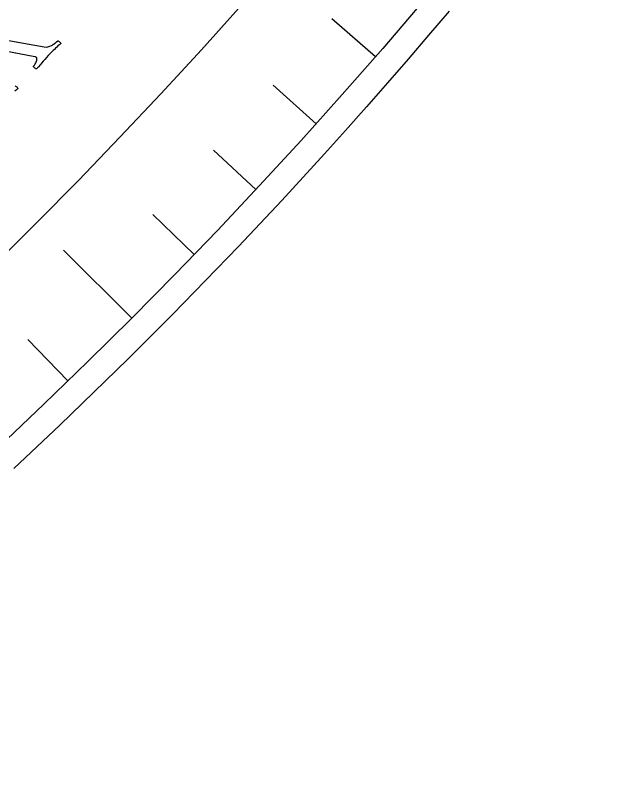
# Model space of a CAD drawing. Header units: millimetres. Extents: x -76 to 76, y -76 to 98.
# Drawn here: x 51.75 to 60.43, y -60.43 to -49 of the extents above; entities that cross this region are included whole.
import ezdxf

# ---------------------------------------------------------------- set-up
doc = ezdxf.new("R2010")
doc.units = ezdxf.units.MM
for name, color, linetype in [('CUT_OUTER', 1, 'Continuous'), ('ENGRAVE', 7, 'Continuous'), ('ENGRAVE_FINE', 8, 'Continuous'), ('TEXT', 5, 'Continuous')]:
    doc.layers.add(name, color=color, linetype=linetype)

msp = doc.modelspace()

# ---------------------------------------------------------------- linework, layer by layer
at = {"layer": 'CUT_OUTER'}
msp.add_lwpolyline([(58.1527, -48.9312), (57.8514, -49.2871), (57.5479, -49.6411), (57.2422, -49.9933), (56.9344, -50.3436), (56.6244, -50.692), (56.3123, -51.0385), (55.9981, -51.383), (55.6817, -51.7257), (55.3633, -52.0664), (55.0428, -52.4051), (54.7202, -52.7418), (54.3955, -53.0766), (54.0688, -53.4094), (53.7401, -53.7401), (53.4094, -54.0688), (53.0766, -54.3955), (52.7418, -54.7202), (52.4051, -55.0428), (52.0664, -55.3633), (51.7257, -55.6817)], dxfattribs=at)
at = {"layer": 'ENGRAVE'}
msp.add_lwpolyline([(53.466, -53.466), (52.4611, -52.4611)], dxfattribs=at)
for radius in [75.6124, 73.6227, 69.9276]:
    msp.add_circle((0, 0), radius, dxfattribs=at)
at = {"layer": 'ENGRAVE_FINE'}
for points in [[(57.0654, -49.6062), (56.4218, -49.0468)], [(56.191, -50.5946), (55.5573, -50.024)], [(55.2994, -51.5675), (54.6758, -50.986)], [(54.391, -52.5248), (53.7776, -51.9324)], [(52.5248, -54.391), (51.9324, -53.7776)]]:
    msp.add_lwpolyline(points, dxfattribs=at)
at = {"layer": 'TEXT'}
for points in [[(51.4497, -49.3336), (52.1741, -49.4608), (52.2008, -49.4628), (52.228, -49.4596), (52.2555, -49.4514), (52.2835, -49.438), (52.3104, -49.4217), (52.3347, -49.4048), (52.3562, -49.3871), (52.3751, -49.3688), (52.3808, -49.3704), (52.3871, -49.3739), (52.3942, -49.3794), (52.402, -49.3868), (52.4092, -49.3944), (52.4146, -49.4005), (52.4182, -49.4051), (52.4199, -49.4081), (52.3979, -49.4285), (52.3774, -49.4473), (52.3585, -49.4648), (52.3411, -49.4807), (52.3239, -49.4969), (52.3053, -49.5152), (52.2853, -49.5354), (52.2639, -49.5577), (52.2349, -49.5886), (52.208, -49.6177), (52.1834, -49.645), (52.1609, -49.6706), (52.1387, -49.6964), (52.1146, -49.7243), (52.0886, -49.7542), (52.0608, -49.7863), (52.0544, -49.7854), (52.0472, -49.7821), (52.0392, -49.7767), (52.0303, -49.769), (52.0226, -49.7609), (52.018, -49.7542), (52.0164, -49.749), (52.0178, -49.7452), (52.0226, -49.7396), (52.0283, -49.7319), (52.0347, -49.7223), (52.042, -49.7107), (52.0492, -49.6979), (52.0554, -49.6847), (52.0606, -49.6712), (52.065, -49.6574), (52.0675, -49.6442), (52.0673, -49.633), (52.0644, -49.6236), (52.0588, -49.6161), (52.057, -49.6146), (52.0546, -49.6132), (52.0516, -49.6117), (52.0481, -49.6103), (52.0444, -49.6091), (52.0409, -49.6083), (52.0376, -49.6078), (52.0345, -49.6077), (51.4623, -49.4983)], [(51.7452, -50.0361), (51.7518, -50.0394), (51.7593, -50.0445), (51.7676, -50.0514), (51.7753, -50.0585), (51.7808, -50.0645), (51.7841, -50.0693), (51.7853, -50.0729), (51.7636, -50.0923), (51.7419, -50.112)]]:
    msp.add_lwpolyline(points, dxfattribs=at)

doc.saveas('drawing.dxf')
